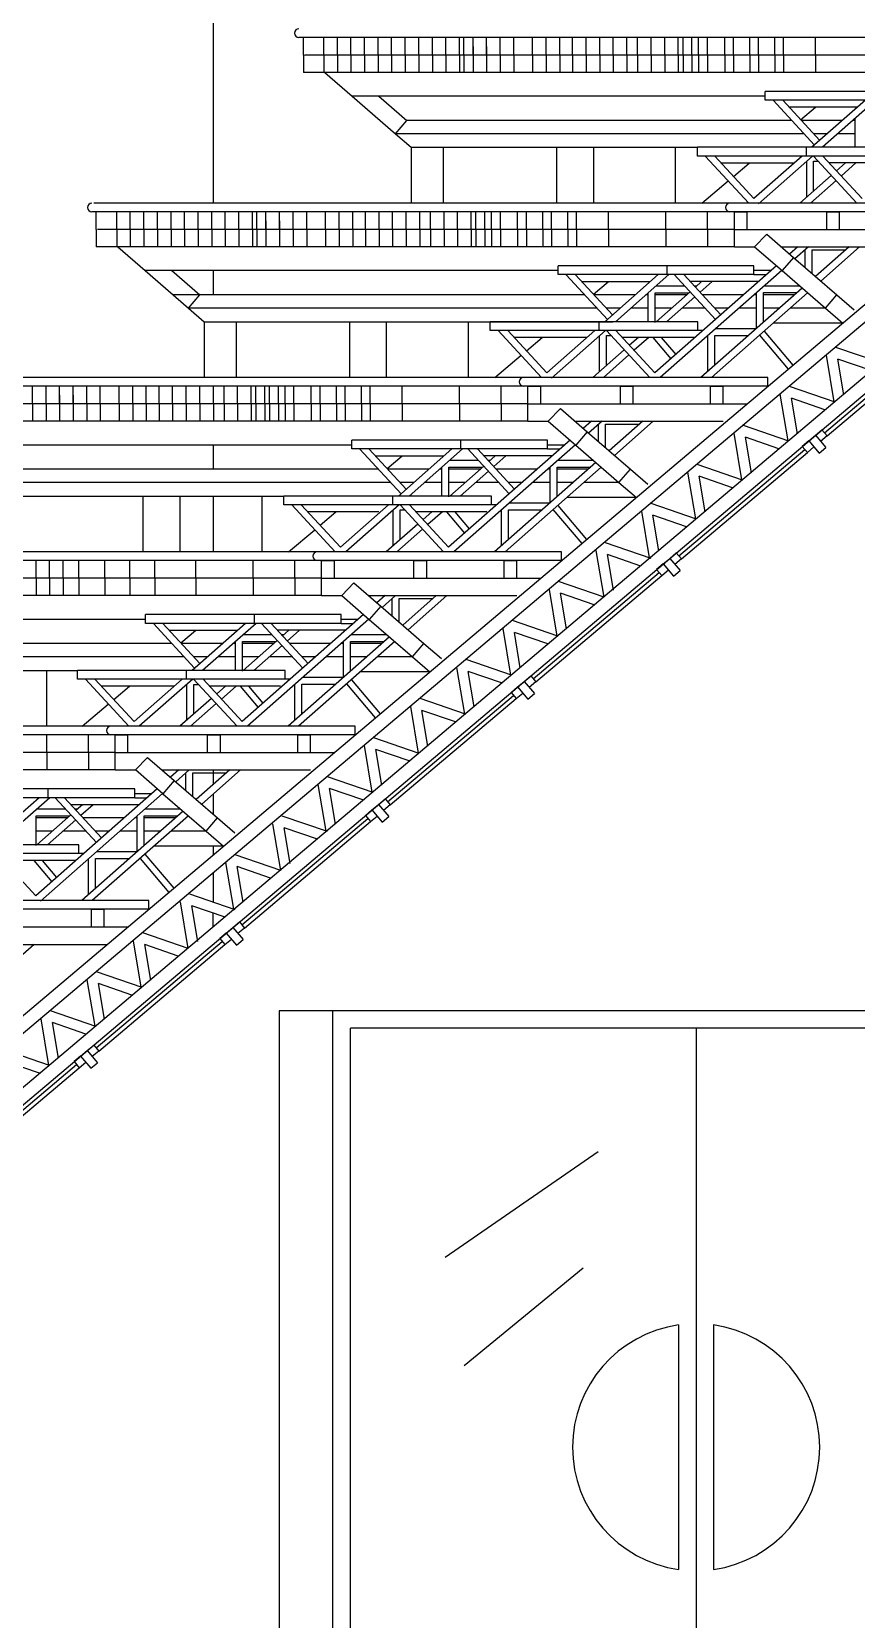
# Model space of a CAD drawing. Extents: x -30 to 1202, y 231 to 898.
# Drawn here: x 292.66 to 306.83, y 785.29 to 812.6 of the extents above; entities that cross this region are included whole.
import ezdxf

# ---------------------------------------------------------------- set-up
doc = ezdxf.new("R2010")
doc.units = 0
doc.header["$LTSCALE"] = 0.04
for name, color, linetype in [('0.1', 1, 'CONTINUOUS'), ('0.2', 2, 'CONTINUOUS'), ('0.3', 3, 'CONTINUOUS'), ('0.5', 5, 'CONTINUOUS')]:
    doc.layers.add(name, color=color, linetype=linetype)

msp = doc.modelspace()

# ---------------------------------------------------------------- linework, layer by layer
at = {"layer": '0.1'}
for p, q in [((297.678, 812.199), (297.678, 812.502)), ((297.911, 812.199), (297.911, 812.502)), ((297.911, 812.199), (297.911, 812.502)), ((298.144, 812.199), (298.144, 812.502)), ((298.144, 812.199), (298.144, 812.502)), ((298.377, 812.199), (298.377, 812.502)), ((298.377, 812.199), (298.377, 812.502)), ((298.377, 812.199), (298.377, 812.502)), ((298.611, 812.199), (298.611, 812.502)), ((298.611, 812.199), (298.611, 812.502)), ((298.611, 812.199), (298.611, 812.502)), ((298.844, 812.199), (298.844, 812.502)), ((298.844, 812.199), (298.844, 812.502)), ((299.077, 812.199), (299.077, 812.502)), ((299.077, 812.199), (299.077, 812.502)), ((299.31, 812.199), (299.31, 812.502)), ((299.31, 812.199), (299.31, 812.502)), ((299.544, 812.199), (299.544, 812.502)), ((299.544, 812.199), (299.544, 812.502)), ((299.777, 812.199), (299.777, 812.502)), ((299.777, 812.199), (299.777, 812.502)), ((300.01, 812.199), (300.01, 812.502)), ((300.01, 812.199), (300.01, 812.502)), ((300.084, 812.199), (300.084, 812.502)), ((300.243, 812.199), (300.243, 812.502)), ((300.243, 812.199), (300.243, 812.502)), ((300.243, 812.349), (300.243, 812.049)), ((300.477, 812.199), (300.477, 812.502)), ((300.477, 812.199), (300.477, 812.502)), ((300.477, 812.349), (300.477, 812.049)), ((300.71, 812.199), (300.71, 812.502)), ((300.71, 812.199), (300.71, 812.502)), ((300.943, 812.199), (300.943, 812.502)), ((301.268, 812.199), (301.268, 812.502)), ((301.501, 812.199), (301.501, 812.502)), ((301.501, 812.199), (301.501, 812.502)), ((301.734, 812.199), (301.734, 812.502)), ((301.954, 812.199), (301.954, 812.502)), ((302.187, 812.199), (302.187, 812.502)), ((302.187, 812.199), (302.187, 812.502)), ((302.421, 812.199), (302.421, 812.502)), ((302.421, 812.199), (302.421, 812.502)), ((302.654, 812.199), (302.654, 812.502)), ((302.654, 812.199), (302.654, 812.502)), ((302.887, 812.199), (302.887, 812.502)), ((303.071, 812.199), (303.071, 812.502)), ((303.071, 812.199), (303.071, 812.502)), ((303.305, 812.199), (303.305, 812.502)), ((303.305, 812.199), (303.305, 812.502)), ((303.538, 812.199), (303.538, 812.502)), ((303.538, 812.199), (303.538, 812.502)), ((303.771, 812.199), (303.771, 812.502)), ((303.771, 812.199), (303.771, 812.502)), ((303.853, 812.199), (303.853, 812.502)), ((304.004, 812.199), (304.004, 812.502)), ((304.122, 812.199), (304.122, 812.502)), ((304.274, 812.199), (304.274, 812.502)), ((304.57, 812.199), (304.57, 812.502)), ((304.722, 812.199), (304.722, 812.502)), ((305.001, 812.199), (305.001, 812.502)), ((305.153, 812.199), (305.153, 812.502)), ((305.432, 812.199), (305.432, 812.502)), ((305.583, 812.199), (305.583, 812.502)), ((306.131, 812.199), (306.131, 812.502)), ((297.678, 812.199), (297.678, 811.899)), ((297.911, 812.199), (297.911, 811.899)), ((297.911, 812.199), (297.911, 811.899)), ((298.144, 812.199), (298.144, 811.899)), ((298.144, 812.199), (298.144, 811.899)), ((298.377, 812.199), (298.377, 811.899)), ((298.377, 812.199), (298.377, 811.899)), ((298.377, 812.199), (298.377, 811.899)), ((298.611, 812.199), (298.611, 811.899)), ((298.611, 812.199), (298.611, 811.899)), ((298.611, 812.199), (298.611, 811.899)), ((298.844, 812.199), (298.844, 811.899)), ((298.844, 812.199), (298.844, 811.899)), ((299.077, 812.199), (299.077, 811.899)), ((299.077, 812.199), (299.077, 811.899)), ((299.31, 812.199), (299.31, 811.899)), ((299.31, 812.199), (299.31, 811.899)), ((299.544, 812.199), (299.544, 811.899)), ((299.544, 812.199), (299.544, 811.899)), ((299.777, 812.199), (299.777, 811.899)), ((299.777, 812.199), (299.777, 811.899)), ((300.01, 812.199), (300.01, 811.899)), ((300.01, 812.199), (300.01, 811.899)), ((300.084, 812.199), (300.084, 811.899)), ((300.243, 812.199), (300.243, 811.899)), ((300.243, 812.199), (300.243, 811.899)), ((300.477, 812.199), (300.477, 811.899)), ((300.477, 812.199), (300.477, 811.899)), ((300.71, 812.199), (300.71, 811.899)), ((300.71, 812.199), (300.71, 811.899)), ((300.943, 812.199), (300.943, 811.899)), ((301.268, 812.199), (301.268, 811.899)), ((301.501, 812.199), (301.501, 811.899)), ((301.501, 812.199), (301.501, 811.899)), ((301.734, 812.199), (301.734, 811.899)), ((301.954, 812.199), (301.954, 811.899)), ((302.187, 812.199), (302.187, 811.899)), ((302.187, 812.199), (302.187, 811.899)), ((302.421, 812.199), (302.421, 811.899)), ((302.421, 812.199), (302.421, 811.899)), ((302.654, 812.199), (302.654, 811.899)), ((302.654, 812.199), (302.654, 811.899)), ((302.887, 812.199), (302.887, 811.899)), ((303.071, 812.199), (303.071, 811.899)), ((303.071, 812.199), (303.071, 811.899)), ((303.305, 812.199), (303.305, 811.899)), ((303.305, 812.199), (303.305, 811.899)), ((303.538, 812.199), (303.538, 811.899)), ((303.538, 812.199), (303.538, 811.899)), ((303.771, 812.199), (303.771, 811.899)), ((303.771, 812.199), (303.771, 811.899)), ((303.853, 812.199), (303.853, 811.899)), ((304.004, 812.199), (304.004, 811.899)), ((304.122, 812.199), (304.122, 811.899)), ((304.274, 812.199), (304.274, 811.899)), ((304.57, 812.199), (304.57, 811.899)), ((304.722, 812.199), (304.722, 811.899)), ((305.001, 812.199), (305.001, 811.899)), ((305.153, 812.199), (305.153, 811.899)), ((305.432, 812.199), (305.432, 811.899)), ((305.583, 812.199), (305.583, 811.899)), ((306.131, 812.199), (306.131, 811.899)), ((297.694, 811.899), (298.166, 811.49)), ((298.166, 811.49), (298.911, 810.846)), ((305.267, 811.49), (298.166, 811.49)), ((298.625, 811.49), (299.107, 811.073)), ((305.403, 811.42), (306.113, 810.65)), ((305.567, 811.42), (306.203, 810.73)), ((306.85, 811.3), (305.677, 811.3)), ((305.874, 811.086), (306.128, 811.3)), ((306.988, 811.422), (306.07, 810.612)), ((307.17, 811.422), (306.251, 810.612)), ((298.911, 810.846), (299.107, 811.073)), ((305.723, 811.073), (299.107, 811.073)), ((306.593, 811.073), (305.886, 811.073)), ((306.815, 811.073), (306.774, 811.073)), ((306.815, 810.612), (306.815, 811.109)), ((298.911, 810.846), (299.182, 810.612)), ((305.932, 810.846), (298.911, 810.846)), ((306.335, 810.846), (306.096, 810.846)), ((306.815, 810.846), (306.517, 810.846)), ((299.182, 810.612), (304.1, 810.612)), ((299.182, 810.612), (299.182, 809.652)), ((299.73, 810.612), (299.73, 809.652)), ((301.677, 810.612), (301.677, 809.652)), ((302.313, 810.612), (302.313, 809.652)), ((303.72, 810.612), (303.72, 809.652)), ((304.236, 810.46), (304.983, 809.65)), ((304.4, 810.46), (305.071, 809.731)), ((305.9, 810.462), (305.071, 809.731)), ((306.081, 810.462), (305.151, 809.641)), ((305.979, 809.755), (305.979, 810.372)), ((306.096, 810.462), (306.843, 809.652)), ((306.099, 810.372), (306.179, 810.372)), ((306.099, 809.861), (306.099, 810.372)), ((306.259, 810.462), (306.931, 809.733)), ((305.761, 810.34), (304.51, 810.34)), ((304.721, 810.111), (304.992, 810.34)), ((306.403, 810.129), (305.86, 809.65)), ((307.621, 810.342), (306.37, 810.342)), ((306.645, 810.342), (306.493, 810.208)), ((306.826, 810.342), (306.575, 810.12)), ((304.178, 809.652), (304.63, 810.033)), ((306.485, 810.041), (306.044, 809.652)), ((294.118, 809.199), (294.118, 809.502)), ((294.351, 809.199), (294.351, 809.502)), ((294.351, 809.199), (294.351, 809.502)), ((294.584, 809.199), (294.584, 809.502)), ((294.584, 809.199), (294.584, 809.502)), ((294.817, 809.199), (294.817, 809.502)), ((294.817, 809.199), (294.817, 809.502)), ((294.817, 809.199), (294.817, 809.502)), ((295.051, 809.199), (295.051, 809.502)), ((295.051, 809.199), (295.051, 809.502)), ((295.051, 809.199), (295.051, 809.502)), ((295.284, 809.199), (295.284, 809.502)), ((295.284, 809.199), (295.284, 809.502)), ((295.517, 809.199), (295.517, 809.502)), ((295.517, 809.199), (295.517, 809.502)), ((295.75, 809.199), (295.75, 809.502)), ((295.75, 809.199), (295.75, 809.502)), ((295.984, 809.199), (295.984, 809.502)), ((295.984, 809.199), (295.984, 809.502)), ((296.217, 809.199), (296.217, 809.502)), ((296.217, 809.199), (296.217, 809.502)), ((296.45, 809.199), (296.45, 809.502)), ((296.45, 809.199), (296.45, 809.502)), ((296.524, 809.199), (296.524, 809.502)), ((296.683, 809.199), (296.683, 809.502)), ((296.683, 809.199), (296.683, 809.502)), ((296.683, 809.349), (296.683, 809.049)), ((296.917, 809.199), (296.917, 809.502)), ((296.917, 809.199), (296.917, 809.502)), ((296.917, 809.349), (296.917, 809.049)), ((297.15, 809.199), (297.15, 809.502)), ((297.15, 809.199), (297.15, 809.502)), ((297.383, 809.199), (297.383, 809.502)), ((297.707, 809.199), (297.707, 809.502)), ((297.941, 809.199), (297.941, 809.502)), ((297.941, 809.199), (297.941, 809.502)), ((298.174, 809.199), (298.174, 809.502)), ((298.394, 809.199), (298.394, 809.502)), ((298.627, 809.199), (298.627, 809.502)), ((298.627, 809.199), (298.627, 809.502)), ((298.86, 809.199), (298.86, 809.502)), ((298.86, 809.199), (298.86, 809.502)), ((299.094, 809.199), (299.094, 809.502)), ((299.094, 809.199), (299.094, 809.502)), ((299.327, 809.199), (299.327, 809.502)), ((299.511, 809.199), (299.511, 809.502)), ((299.511, 809.199), (299.511, 809.502)), ((299.745, 809.199), (299.745, 809.502)), ((299.745, 809.199), (299.745, 809.502)), ((299.978, 809.199), (299.978, 809.502)), ((299.978, 809.199), (299.978, 809.502)), ((300.211, 809.199), (300.211, 809.502)), ((300.211, 809.199), (300.211, 809.502)), ((300.293, 809.199), (300.293, 809.502)), ((300.444, 809.199), (300.444, 809.502)), ((300.562, 809.199), (300.562, 809.502)), ((300.713, 809.199), (300.713, 809.502)), ((301.01, 809.199), (301.01, 809.502)), ((301.162, 809.199), (301.162, 809.502)), ((301.441, 809.199), (301.441, 809.502)), ((301.593, 809.199), (301.593, 809.502)), ((301.871, 809.199), (301.871, 809.502)), ((302.023, 809.199), (302.023, 809.502)), ((302.571, 809.199), (302.571, 809.502)), ((303.558, 809.199), (303.558, 809.502)), ((304.276, 809.199), (304.276, 809.502)), ((294.118, 809.199), (294.118, 808.899)), ((294.351, 809.199), (294.351, 808.899)), ((294.351, 809.199), (294.351, 808.899)), ((294.584, 809.199), (294.584, 808.899)), ((294.584, 809.199), (294.584, 808.899)), ((294.817, 809.199), (294.817, 808.899)), ((294.817, 809.199), (294.817, 808.899)), ((294.817, 809.199), (294.817, 808.899)), ((295.051, 809.199), (295.051, 808.899)), ((295.051, 809.199), (295.051, 808.899)), ((295.051, 809.199), (295.051, 808.899)), ((295.284, 809.199), (295.284, 808.899)), ((295.284, 809.199), (295.284, 808.899)), ((295.517, 809.199), (295.517, 808.899)), ((295.517, 809.199), (295.517, 808.899)), ((295.75, 809.199), (295.75, 808.899)), ((295.75, 809.199), (295.75, 808.899)), ((295.984, 809.199), (295.984, 808.899)), ((295.984, 809.199), (295.984, 808.899)), ((296.217, 809.199), (296.217, 808.899)), ((296.217, 809.199), (296.217, 808.899)), ((296.45, 809.199), (296.45, 808.899)), ((296.45, 809.199), (296.45, 808.899)), ((296.524, 809.199), (296.524, 808.899)), ((296.683, 809.199), (296.683, 808.899)), ((296.683, 809.199), (296.683, 808.899)), ((296.917, 809.199), (296.917, 808.899)), ((296.917, 809.199), (296.917, 808.899)), ((297.15, 809.199), (297.15, 808.899)), ((297.15, 809.199), (297.15, 808.899)), ((297.383, 809.199), (297.383, 808.899)), ((297.707, 809.199), (297.707, 808.899)), ((297.941, 809.199), (297.941, 808.899)), ((297.941, 809.199), (297.941, 808.899)), ((298.174, 809.199), (298.174, 808.899)), ((298.394, 809.199), (298.394, 808.899)), ((298.627, 809.199), (298.627, 808.899)), ((298.627, 809.199), (298.627, 808.899)), ((298.86, 809.199), (298.86, 808.899)), ((298.86, 809.199), (298.86, 808.899)), ((299.094, 809.199), (299.094, 808.899)), ((299.094, 809.199), (299.094, 808.899)), ((299.327, 809.199), (299.327, 808.899)), ((299.511, 809.199), (299.511, 808.899)), ((299.511, 809.199), (299.511, 808.899)), ((299.745, 809.199), (299.745, 808.899)), ((299.745, 809.199), (299.745, 808.899)), ((299.978, 809.199), (299.978, 808.899)), ((299.978, 809.199), (299.978, 808.899)), ((300.211, 809.199), (300.211, 808.899)), ((300.211, 809.199), (300.211, 808.899)), ((300.293, 809.199), (300.293, 808.899)), ((300.444, 809.199), (300.444, 808.899)), ((300.562, 809.199), (300.562, 808.899)), ((300.713, 809.199), (300.713, 808.899)), ((301.01, 809.199), (301.01, 808.899)), ((301.162, 809.199), (301.162, 808.899)), ((301.441, 809.199), (301.441, 808.899)), ((301.593, 809.199), (301.593, 808.899)), ((301.871, 809.199), (301.871, 808.899)), ((302.023, 809.199), (302.023, 808.899)), ((302.571, 809.199), (302.571, 808.899)), ((303.558, 809.199), (303.558, 808.899)), ((304.276, 809.199), (304.276, 808.899)), ((294.134, 808.899), (294.606, 808.49)), ((305.827, 808.899), (305.686, 808.775)), ((306.009, 808.899), (305.777, 808.695)), ((305.951, 808.545), (305.951, 808.848)), ((306.071, 808.848), (306.651, 808.848)), ((306.071, 808.441), (306.071, 808.848)), ((306.709, 808.899), (306.131, 808.39)), ((306.89, 808.899), (306.222, 808.31)), ((294.606, 808.49), (295.351, 807.846)), ((301.707, 808.49), (294.606, 808.49)), ((295.065, 808.49), (295.547, 808.073)), ((305.459, 808.574), (303.371, 806.733)), ((305.55, 808.495), (303.46, 806.652)), ((305.364, 808.49), (305.073, 808.49)), ((301.843, 808.42), (302.553, 807.65)), ((302.006, 808.42), (302.643, 807.73)), ((303.29, 808.3), (302.117, 808.3)), ((302.314, 808.086), (302.568, 808.3)), ((303.428, 808.422), (302.51, 807.612)), ((303.609, 808.422), (302.691, 807.612)), ((303.391, 808.229), (303.881, 808.229)), ((303.703, 808.422), (304.413, 807.652)), ((303.866, 808.422), (304.503, 807.731)), ((305.15, 808.302), (303.977, 808.302)), ((304.044, 808.229), (304.091, 808.229)), ((304.173, 808.302), (304.065, 808.206)), ((304.355, 808.302), (304.146, 808.118)), ((305.904, 808.189), (304.16, 806.652)), ((305.073, 808.422), (305.286, 808.422)), ((305.251, 808.231), (305.856, 808.231)), ((302.163, 808.073), (295.088, 808.073)), ((295.351, 807.846), (295.547, 808.073)), ((303.033, 808.073), (302.326, 808.073)), ((303.255, 808.073), (303.214, 808.073)), ((303.255, 807.612), (303.255, 808.109)), ((303.375, 808.109), (303.955, 808.109)), ((303.375, 807.598), (303.375, 808.109)), ((303.914, 808.073), (303.375, 808.073)), ((303.975, 808.127), (303.391, 807.612)), ((304.056, 808.039), (303.572, 807.612)), ((304.89, 808.073), (304.188, 808.073)), ((305.995, 808.11), (304.342, 806.652)), ((305.115, 808.073), (305.072, 808.073)), ((305.115, 807.494), (305.115, 808.111)), ((305.235, 808.111), (305.815, 808.111)), ((305.235, 807.6), (305.235, 808.111)), ((305.772, 808.073), (305.235, 808.073)), ((295.351, 807.846), (295.621, 807.612)), ((302.372, 807.846), (295.351, 807.846)), ((302.775, 807.846), (302.535, 807.846)), ((303.255, 807.846), (302.957, 807.846)), ((303.657, 807.846), (303.375, 807.846)), ((304.234, 807.846), (303.838, 807.846)), ((304.633, 807.846), (304.397, 807.846)), ((305.115, 807.846), (304.815, 807.846)), ((305.514, 807.846), (305.235, 807.846)), ((306.3, 807.846), (305.696, 807.846)), ((295.621, 807.612), (302.648, 807.612)), ((295.621, 807.612), (295.621, 806.652)), ((296.17, 807.612), (296.17, 806.652)), ((298.117, 807.612), (298.117, 806.652)), ((298.752, 807.612), (298.752, 806.652)), ((300.16, 807.612), (300.16, 806.652)), ((300.676, 807.46), (301.423, 806.65)), ((300.839, 807.46), (301.511, 806.731)), ((302.339, 807.462), (301.511, 806.731)), ((302.521, 807.462), (301.591, 806.641)), ((302.419, 806.755), (302.419, 807.372)), ((302.536, 807.462), (303.283, 806.652)), ((302.539, 807.372), (302.619, 807.372)), ((302.539, 806.861), (302.539, 807.372)), ((302.699, 807.462), (303.371, 806.733)), ((304.279, 806.757), (304.279, 807.374)), ((304.399, 807.374), (304.979, 807.374)), ((304.399, 806.862), (304.399, 807.374)), ((304.415, 807.494), (305.115, 807.494)), ((305.166, 807.379), (305.66, 806.794)), ((305.247, 807.451), (305.743, 806.864)), ((306.599, 807.588), (305.409, 807.588)), ((306.285, 805.701), (308.451, 807.532)), ((306.33, 805.648), (308.496, 807.479)), ((302.201, 807.34), (300.95, 807.34)), ((301.161, 807.111), (301.432, 807.34)), ((302.843, 807.129), (302.3, 806.65)), ((304.061, 807.342), (302.81, 807.342)), ((303.085, 807.342), (302.933, 807.208)), ((303.266, 807.342), (303.014, 807.12)), ((303.335, 807.342), (303.645, 806.975)), ((303.478, 807.342), (303.727, 807.047)), ((300.618, 806.652), (301.07, 807.033)), ((302.924, 807.041), (302.484, 806.652)), ((292.669, 806.199), (292.669, 806.502)), ((292.669, 806.199), (292.669, 806.502)), ((292.902, 806.199), (292.902, 806.502)), ((292.902, 806.199), (292.902, 806.502)), ((293.135, 806.199), (293.135, 806.502)), ((293.135, 806.199), (293.135, 806.502)), ((293.135, 806.349), (293.135, 806.049)), ((293.368, 806.199), (293.368, 806.502)), ((293.368, 806.199), (293.368, 806.502)), ((293.368, 806.349), (293.368, 806.049)), ((293.602, 806.199), (293.602, 806.502)), ((293.602, 806.199), (293.602, 806.502)), ((293.835, 806.199), (293.835, 806.502)), ((294.159, 806.199), (294.159, 806.502)), ((294.392, 806.199), (294.392, 806.502)), ((294.392, 806.199), (294.392, 806.502)), ((294.626, 806.199), (294.626, 806.502)), ((294.846, 806.199), (294.846, 806.502)), ((295.079, 806.199), (295.079, 806.502)), ((295.079, 806.199), (295.079, 806.502)), ((295.312, 806.199), (295.312, 806.502)), ((295.312, 806.199), (295.312, 806.502)), ((295.545, 806.199), (295.545, 806.502)), ((295.545, 806.199), (295.545, 806.502)), ((295.779, 806.199), (295.779, 806.502)), ((295.963, 806.199), (295.963, 806.502)), ((295.963, 806.199), (295.963, 806.502)), ((296.196, 806.199), (296.196, 806.502)), ((296.196, 806.199), (296.196, 806.502)), ((296.43, 806.199), (296.43, 806.502)), ((296.43, 806.199), (296.43, 806.502)), ((296.511, 806.199), (296.511, 806.502)), ((296.663, 806.199), (296.663, 806.502)), ((296.663, 806.199), (296.663, 806.502)), ((296.744, 806.199), (296.744, 806.502)), ((296.896, 806.199), (296.896, 806.502)), ((297.014, 806.199), (297.014, 806.502)), ((297.165, 806.199), (297.165, 806.502)), ((297.462, 806.199), (297.462, 806.502)), ((297.614, 806.199), (297.614, 806.502)), ((297.893, 806.199), (297.893, 806.502)), ((298.044, 806.199), (298.044, 806.502)), ((298.323, 806.199), (298.323, 806.502)), ((298.475, 806.199), (298.475, 806.502)), ((299.023, 806.199), (299.023, 806.502)), ((300.01, 806.199), (300.01, 806.502)), ((300.727, 806.199), (300.727, 806.502)), ((292.669, 806.199), (292.669, 805.899)), ((292.669, 806.199), (292.669, 805.899)), ((292.902, 806.199), (292.902, 805.899)), ((292.902, 806.199), (292.902, 805.899)), ((293.135, 806.199), (293.135, 805.899)), ((293.135, 806.199), (293.135, 805.899)), ((293.368, 806.199), (293.368, 805.899)), ((293.368, 806.199), (293.368, 805.899)), ((293.602, 806.199), (293.602, 805.899)), ((293.602, 806.199), (293.602, 805.899)), ((293.835, 806.199), (293.835, 805.899)), ((294.159, 806.199), (294.159, 805.899)), ((294.392, 806.199), (294.392, 805.899)), ((294.392, 806.199), (294.392, 805.899)), ((294.626, 806.199), (294.626, 805.899)), ((294.846, 806.199), (294.846, 805.899)), ((295.079, 806.199), (295.079, 805.899)), ((295.079, 806.199), (295.079, 805.899)), ((295.312, 806.199), (295.312, 805.899)), ((295.312, 806.199), (295.312, 805.899)), ((295.545, 806.199), (295.545, 805.899)), ((295.545, 806.199), (295.545, 805.899)), ((295.779, 806.199), (295.779, 805.899)), ((295.963, 806.199), (295.963, 805.899)), ((295.963, 806.199), (295.963, 805.899)), ((296.196, 806.199), (296.196, 805.899)), ((296.196, 806.199), (296.196, 805.899)), ((296.43, 806.199), (296.43, 805.899)), ((296.43, 806.199), (296.43, 805.899)), ((296.511, 806.199), (296.511, 805.899)), ((296.663, 806.199), (296.663, 805.899)), ((296.663, 806.199), (296.663, 805.899)), ((296.744, 806.199), (296.744, 805.899)), ((296.896, 806.199), (296.896, 805.899)), ((297.014, 806.199), (297.014, 805.899)), ((297.165, 806.199), (297.165, 805.899)), ((297.462, 806.199), (297.462, 805.899)), ((297.614, 806.199), (297.614, 805.899)), ((297.893, 806.199), (297.893, 805.899)), ((298.044, 806.199), (298.044, 805.899)), ((298.323, 806.199), (298.323, 805.899)), ((298.475, 806.199), (298.475, 805.899)), ((299.023, 806.199), (299.023, 805.899)), ((300.01, 806.199), (300.01, 805.899)), ((300.727, 806.199), (300.727, 805.899)), ((302.279, 805.899), (302.138, 805.775)), ((302.461, 805.899), (302.229, 805.695)), ((302.403, 805.545), (302.403, 805.848)), ((302.523, 805.848), (303.102, 805.848)), ((302.523, 805.441), (302.523, 805.848)), ((303.16, 805.899), (302.582, 805.39)), ((303.342, 805.899), (302.674, 805.31)), ((298.159, 805.49), (291.058, 805.49)), ((301.911, 805.574), (299.823, 803.733)), ((302.002, 805.495), (299.912, 803.652)), ((301.815, 805.49), (301.525, 805.49)), ((298.295, 805.42), (299.005, 804.65)), ((298.458, 805.42), (299.095, 804.73)), ((299.742, 805.3), (298.569, 805.3)), ((298.766, 805.086), (299.019, 805.3)), ((299.88, 805.422), (298.961, 804.612)), ((300.061, 805.422), (299.143, 804.612)), ((299.843, 805.229), (300.332, 805.229)), ((300.155, 805.422), (300.865, 804.652)), ((300.318, 805.422), (300.955, 804.731)), ((301.602, 805.302), (300.429, 805.302)), ((300.496, 805.229), (300.543, 805.229)), ((300.625, 805.302), (300.517, 805.206)), ((300.806, 805.302), (300.598, 805.118)), ((302.355, 805.189), (300.612, 803.652)), ((301.525, 805.422), (301.738, 805.422)), ((301.703, 805.231), (302.307, 805.231)), ((303.781, 803.584), (305.947, 805.415)), ((303.826, 803.531), (305.992, 805.362)), ((298.615, 805.073), (291.999, 805.073)), ((299.484, 805.073), (298.778, 805.073)), ((299.707, 805.073), (299.666, 805.073)), ((299.707, 804.612), (299.707, 805.109)), ((299.827, 805.109), (300.407, 805.109)), ((299.827, 804.598), (299.827, 805.109)), ((300.366, 805.073), (299.827, 805.073)), ((300.427, 805.127), (299.843, 804.612)), ((300.508, 805.039), (300.024, 804.612)), ((301.342, 805.073), (300.64, 805.073)), ((302.447, 805.11), (300.793, 803.652)), ((301.567, 805.073), (301.524, 805.073)), ((301.567, 804.494), (301.567, 805.111)), ((301.687, 805.111), (302.266, 805.111)), ((301.687, 804.6), (301.687, 805.111)), ((302.223, 805.073), (301.687, 805.073)), ((298.824, 804.846), (291.802, 804.846)), ((299.227, 804.846), (298.987, 804.846)), ((299.707, 804.846), (299.408, 804.846)), ((300.108, 804.846), (299.827, 804.846)), ((300.685, 804.846), (300.29, 804.846)), ((301.085, 804.846), (300.849, 804.846)), ((301.567, 804.846), (301.266, 804.846)), ((301.966, 804.846), (301.687, 804.846)), ((302.752, 804.846), (302.148, 804.846)), ((292.073, 804.612), (296.992, 804.612)), ((294.569, 804.612), (294.569, 803.652)), ((295.204, 804.612), (295.204, 803.652)), ((296.612, 804.612), (296.612, 803.652)), ((297.128, 804.46), (297.875, 803.65)), ((297.291, 804.46), (297.963, 803.731)), ((298.791, 804.462), (297.963, 803.731)), ((298.973, 804.462), (298.054, 803.652)), ((298.871, 803.755), (298.871, 804.372)), ((298.988, 804.462), (299.735, 803.652)), ((298.991, 804.372), (299.071, 804.372)), ((298.991, 803.861), (298.991, 804.372)), ((299.151, 804.462), (299.823, 803.733)), ((300.483, 804.342), (299.262, 804.342)), ((299.536, 804.342), (299.385, 804.208)), ((299.718, 804.342), (299.466, 804.12)), ((299.787, 804.342), (300.097, 803.975)), ((299.929, 804.342), (300.179, 804.047)), ((300.731, 803.757), (300.731, 804.374)), ((300.851, 804.374), (301.431, 804.374)), ((300.851, 803.862), (300.851, 804.374)), ((300.867, 804.494), (301.567, 804.494)), ((301.617, 804.379), (302.112, 803.794)), ((301.699, 804.451), (302.195, 803.864)), ((303.051, 804.588), (301.861, 804.588)), ((298.623, 804.34), (297.402, 804.34)), ((297.613, 804.111), (297.884, 804.34)), ((299.295, 804.129), (298.752, 803.65)), ((297.07, 803.652), (297.521, 804.033)), ((299.376, 804.041), (298.935, 803.652)), ((292.73, 803.199), (292.73, 803.502)), ((292.73, 803.199), (292.73, 803.502)), ((292.963, 803.199), (292.963, 803.502)), ((292.963, 803.199), (292.963, 803.502)), ((293.196, 803.199), (293.196, 803.502)), ((293.465, 803.199), (293.465, 803.502)), ((293.914, 803.199), (293.914, 803.502)), ((294.344, 803.199), (294.344, 803.502)), ((294.775, 803.199), (294.775, 803.502)), ((295.475, 803.199), (295.475, 803.502)), ((296.461, 803.199), (296.461, 803.502)), ((297.179, 803.199), (297.179, 803.502)), ((301.277, 801.467), (303.443, 803.298)), ((292.73, 803.199), (292.73, 802.899)), ((292.73, 803.199), (292.73, 802.899)), ((292.963, 803.199), (292.963, 802.899)), ((292.963, 803.199), (292.963, 802.899)), ((293.196, 803.199), (293.196, 802.899)), ((293.465, 803.199), (293.465, 802.899)), ((293.914, 803.199), (293.914, 802.899)), ((294.344, 803.199), (294.344, 802.899)), ((294.775, 803.199), (294.775, 802.899)), ((295.475, 803.199), (295.475, 802.899)), ((296.461, 803.199), (296.461, 802.899)), ((297.179, 803.199), (297.179, 802.899)), ((301.323, 801.414), (303.488, 803.245)), ((298.731, 802.899), (298.589, 802.775)), ((298.912, 802.899), (298.681, 802.695)), ((298.854, 802.545), (298.854, 802.848)), ((298.974, 802.848), (299.554, 802.848)), ((298.974, 802.441), (298.974, 802.848)), ((299.612, 802.899), (299.034, 802.39)), ((299.794, 802.899), (299.126, 802.31)), ((294.611, 802.49), (287.737, 802.49)), ((298.362, 802.574), (296.275, 800.733)), ((298.454, 802.495), (296.364, 800.652)), ((298.267, 802.49), (297.977, 802.49)), ((294.747, 802.42), (295.456, 801.65)), ((294.91, 802.42), (295.547, 801.73)), ((296.193, 802.3), (295.021, 802.3)), ((295.218, 802.086), (295.471, 802.3)), ((296.332, 802.422), (295.413, 801.612)), ((296.513, 802.422), (295.594, 801.612)), ((296.295, 802.229), (296.784, 802.229)), ((296.607, 802.422), (297.316, 801.652)), ((296.77, 802.422), (297.406, 801.731)), ((298.053, 802.302), (296.88, 802.302)), ((296.947, 802.229), (296.994, 802.229)), ((297.077, 802.302), (296.968, 802.206)), ((297.258, 802.302), (297.05, 802.118)), ((298.807, 802.189), (297.064, 800.652)), ((297.977, 802.422), (298.189, 802.422)), ((298.154, 802.231), (298.759, 802.231)), ((295.067, 802.073), (288.219, 802.073)), ((295.936, 802.073), (295.23, 802.073)), ((296.159, 802.073), (296.118, 802.073)), ((296.159, 801.612), (296.159, 802.109)), ((296.279, 802.109), (296.858, 802.109)), ((296.279, 801.598), (296.279, 802.109)), ((296.817, 802.073), (296.279, 802.073)), ((296.878, 802.127), (296.294, 801.612)), ((296.96, 802.039), (296.476, 801.612)), ((297.794, 802.073), (297.091, 802.073)), ((298.899, 802.11), (297.245, 800.652)), ((298.018, 802.073), (297.975, 802.073)), ((298.018, 801.494), (298.018, 802.111)), ((298.138, 802.111), (298.718, 802.111)), ((298.138, 801.6), (298.138, 802.111)), ((298.675, 802.073), (298.138, 802.073)), ((295.276, 801.846), (288.023, 801.846)), ((288.294, 801.612), (293.444, 801.612)), ((292.912, 801.612), (292.912, 800.652)), ((295.679, 801.846), (295.439, 801.846)), ((296.159, 801.846), (295.86, 801.846)), ((296.56, 801.846), (296.279, 801.846)), ((297.137, 801.846), (296.742, 801.846)), ((297.537, 801.846), (297.3, 801.846)), ((298.018, 801.846), (297.718, 801.846)), ((298.418, 801.846), (298.138, 801.846)), ((299.204, 801.846), (298.599, 801.846)), ((293.58, 801.46), (294.326, 800.65)), ((293.743, 801.46), (294.415, 800.731)), ((295.105, 801.34), (293.854, 801.34)), ((294.065, 801.111), (294.336, 801.34)), ((295.243, 801.462), (294.415, 800.731)), ((295.424, 801.462), (294.506, 800.652)), ((295.323, 800.755), (295.323, 801.372)), ((295.44, 801.462), (296.186, 800.652)), ((295.443, 801.372), (295.522, 801.372)), ((295.443, 800.861), (295.443, 801.372)), ((295.603, 801.462), (296.275, 800.733)), ((296.935, 801.342), (295.713, 801.342)), ((295.988, 801.342), (295.837, 801.208)), ((296.17, 801.342), (295.918, 801.12)), ((296.239, 801.342), (296.549, 800.975)), ((296.381, 801.342), (296.63, 801.047)), ((297.182, 800.757), (297.182, 801.374)), ((297.302, 801.374), (297.882, 801.374)), ((297.302, 800.862), (297.302, 801.374)), ((297.318, 801.494), (298.018, 801.494)), ((298.069, 801.379), (298.563, 800.794)), ((298.151, 801.451), (298.646, 800.864)), ((299.502, 801.588), (298.313, 801.588)), ((295.747, 801.129), (295.204, 800.65)), ((298.774, 799.35), (300.939, 801.181)), ((298.819, 799.297), (300.984, 801.128)), ((293.522, 800.652), (293.973, 801.033)), ((295.828, 801.041), (295.387, 800.652)), ((292.913, 800.199), (292.913, 800.502)), ((293.631, 800.199), (293.631, 800.502)), ((292.913, 800.199), (292.913, 799.899)), ((293.631, 800.199), (293.631, 799.899)), ((295.183, 799.899), (295.041, 799.775)), ((295.364, 799.899), (295.133, 799.695)), ((295.306, 799.545), (295.306, 799.848)), ((295.426, 799.848), (296.006, 799.848)), ((295.426, 799.441), (295.426, 799.848)), ((296.064, 799.899), (295.486, 799.39)), ((296.245, 799.899), (295.578, 799.31)), ((294.814, 799.574), (292.726, 797.733)), ((294.906, 799.495), (292.806, 797.643)), ((294.719, 799.49), (294.428, 799.49)), ((292.783, 799.422), (291.865, 798.612)), ((292.965, 799.422), (292.046, 798.612)), ((292.746, 799.229), (293.236, 799.229)), ((293.058, 799.422), (293.768, 798.652)), ((293.222, 799.422), (293.858, 798.731)), ((294.505, 799.302), (293.332, 799.302)), ((293.399, 799.229), (293.446, 799.229)), ((293.529, 799.302), (293.42, 799.206)), ((293.71, 799.302), (293.502, 799.118)), ((295.259, 799.189), (293.515, 797.652)), ((294.428, 799.422), (294.641, 799.422)), ((294.606, 799.231), (295.211, 799.231)), ((292.73, 799.109), (293.31, 799.109)), ((292.73, 798.598), (292.73, 799.109)), ((293.269, 799.073), (292.73, 799.073)), ((293.33, 799.127), (292.746, 798.612)), ((293.412, 799.039), (292.928, 798.612)), ((294.246, 799.073), (293.543, 799.073)), ((295.35, 799.11), (293.697, 797.652)), ((294.47, 799.073), (294.427, 799.073)), ((294.47, 798.494), (294.47, 799.111)), ((294.59, 799.111), (295.17, 799.111)), ((294.59, 798.6), (294.59, 799.111)), ((295.127, 799.073), (294.59, 799.073)), ((296.27, 797.233), (298.435, 799.064)), ((296.315, 797.18), (298.48, 799.011)), ((293.012, 798.846), (292.73, 798.846)), ((293.589, 798.846), (293.193, 798.846)), ((293.988, 798.846), (293.752, 798.846)), ((294.47, 798.846), (294.17, 798.846)), ((294.87, 798.846), (294.59, 798.846)), ((295.656, 798.846), (295.051, 798.846)), ((292.055, 798.462), (292.726, 797.733)), ((293.417, 798.342), (292.165, 798.342)), ((292.691, 798.342), (293.001, 797.975)), ((292.833, 798.342), (293.082, 798.047)), ((293.634, 797.757), (293.634, 798.374)), ((293.754, 798.374), (294.334, 798.374)), ((293.754, 797.862), (293.754, 798.374)), ((293.77, 798.494), (294.47, 798.494)), ((294.521, 798.379), (295.015, 797.794)), ((294.602, 798.451), (295.098, 797.864)), ((295.954, 798.588), (294.765, 798.588)), ((292.697, 796.899), (292.029, 796.31)), ((293.766, 795.116), (295.931, 796.947)), ((293.811, 795.062), (295.976, 796.894)), ((291.262, 792.999), (293.427, 794.83)), ((291.307, 792.945), (293.473, 794.777))]:
    msp.add_line(p, q, dxfattribs=at)
at = {"layer": '0.2'}
for p, q in [((295.776, 835.826), (295.776, 809.652)), ((308.22, 812.502), (297.25, 812.502)), ((297.326, 812.199), (297.326, 812.502)), ((297.326, 812.199), (297.326, 811.899)), ((308.297, 812.199), (297.347, 812.199)), ((287.469, 791.414), (311.776, 811.965)), ((287.579, 791.205), (311.913, 811.779)), ((308.297, 811.899), (297.326, 811.899)), ((305.267, 811.422), (305.267, 811.572)), ((307.141, 811.572), (305.267, 811.572)), ((307.141, 811.422), (305.267, 811.422)), ((304.1, 810.462), (304.1, 810.612)), ((305.974, 810.612), (304.1, 810.612)), ((305.974, 810.462), (304.1, 810.462)), ((305.974, 810.462), (305.974, 810.612)), ((307.67, 810.612), (305.974, 810.612)), ((307.757, 810.462), (305.974, 810.462)), ((288.19, 790.792), (311.22, 810.263)), ((288.714, 790.933), (311.304, 810.032)), ((304.66, 809.652), (293.722, 809.652)), ((304.66, 809.502), (293.689, 809.502)), ((293.766, 809.199), (293.766, 809.502)), ((293.766, 809.199), (293.766, 808.899)), ((304.737, 809.199), (293.787, 809.199)), ((304.737, 809.199), (308.505, 809.199)), ((304.737, 808.899), (304.737, 809.199)), ((304.737, 808.899), (293.766, 808.899)), ((304.737, 808.899), (305.083, 808.899)), ((305.542, 808.899), (308.093, 808.899)), ((305.752, 808.717), (306.497, 808.073)), ((295.776, 808.49), (295.776, 808.073)), ((301.707, 808.422), (301.707, 808.572)), ((303.581, 808.572), (301.707, 808.572)), ((303.581, 808.422), (303.581, 808.572)), ((305.073, 808.572), (303.581, 808.572)), ((305.073, 808.422), (305.073, 808.572)), ((305.556, 808.49), (306.3, 807.846)), ((303.581, 808.422), (301.707, 808.422)), ((305.073, 808.422), (303.581, 808.422)), ((300.54, 807.462), (300.54, 807.612)), ((302.414, 807.612), (300.54, 807.612)), ((302.414, 807.462), (300.54, 807.462)), ((302.414, 807.462), (302.414, 807.612)), ((304.11, 807.612), (302.414, 807.612)), ((304.197, 807.462), (302.414, 807.462)), ((304.11, 807.462), (304.11, 807.612)), ((307.261, 806.901), (306.48, 807.17)), ((306.454, 806.233), (306.32, 807.035)), ((307.088, 806.77), (306.514, 806.968)), ((306.616, 806.355), (306.514, 806.968)), ((301.112, 806.652), (290.174, 806.652)), ((301.112, 806.502), (290.141, 806.502)), ((305.66, 805.562), (305.526, 806.364)), ((306.467, 806.229), (305.686, 806.499)), ((306.294, 806.098), (305.72, 806.297)), ((305.822, 805.684), (305.72, 806.297)), ((301.188, 806.199), (290.239, 806.199)), ((301.188, 806.199), (304.956, 806.199)), ((301.188, 805.899), (301.188, 806.199)), ((301.188, 805.899), (290.218, 805.899)), ((301.188, 805.899), (301.535, 805.899)), ((301.993, 805.899), (304.545, 805.899)), ((302.204, 805.717), (302.948, 805.073)), ((305.673, 805.557), (304.892, 805.827)), ((295.776, 805.49), (295.776, 805.073)), ((298.159, 805.422), (298.159, 805.572)), ((300.032, 805.572), (298.159, 805.572)), ((300.032, 805.422), (300.032, 805.572)), ((301.525, 805.572), (300.032, 805.572)), ((301.525, 805.422), (301.525, 805.572)), ((302.008, 805.49), (302.752, 804.846)), ((304.865, 804.89), (304.732, 805.692)), ((305.5, 805.427), (304.925, 805.625)), ((305.028, 805.012), (304.925, 805.625)), ((300.032, 805.422), (298.159, 805.422)), ((301.525, 805.422), (300.032, 805.422)), ((304.071, 804.219), (303.937, 805.021)), ((304.878, 804.886), (304.097, 805.156)), ((304.706, 804.755), (304.131, 804.954)), ((304.233, 804.341), (304.131, 804.954)), ((295.776, 804.612), (295.776, 803.652)), ((296.992, 804.462), (296.992, 804.612)), ((298.865, 804.612), (296.992, 804.612)), ((298.865, 804.462), (296.992, 804.462)), ((298.865, 804.462), (298.865, 804.612)), ((300.562, 804.612), (298.865, 804.612)), ((300.649, 804.462), (298.865, 804.462)), ((300.562, 804.462), (300.562, 804.612)), ((303.277, 803.547), (303.143, 804.349)), ((304.084, 804.214), (303.303, 804.484)), ((303.911, 804.084), (303.337, 804.282)), ((303.439, 803.669), (303.337, 804.282)), ((303.303, 803.538), (302.522, 803.808)), ((297.564, 803.652), (286.441, 803.652)), ((302.496, 802.871), (302.362, 803.673)), ((303.13, 803.408), (302.555, 803.606)), ((302.658, 802.993), (302.555, 803.606)), ((297.564, 803.502), (286.441, 803.502)), ((297.64, 803.199), (286.518, 803.199)), ((297.64, 803.199), (301.408, 803.199)), ((297.64, 802.899), (297.64, 803.199)), ((301.688, 802.204), (301.555, 803.006)), ((302.496, 802.871), (301.714, 803.141)), ((297.64, 802.899), (286.518, 802.899)), ((297.64, 802.899), (297.987, 802.899)), ((298.445, 802.899), (300.996, 802.899)), ((298.656, 802.717), (299.4, 802.073)), ((302.323, 802.741), (301.748, 802.939)), ((301.851, 802.326), (301.748, 802.939)), ((294.611, 802.422), (294.611, 802.572)), ((296.484, 802.572), (294.611, 802.572)), ((296.484, 802.422), (296.484, 802.572)), ((297.977, 802.572), (296.484, 802.572)), ((297.977, 802.422), (297.977, 802.572)), ((298.459, 802.49), (299.204, 801.846)), ((301.701, 802.2), (300.92, 802.47)), ((296.484, 802.422), (294.611, 802.422)), ((297.977, 802.422), (296.484, 802.422)), ((300.894, 801.533), (300.76, 802.334)), ((301.528, 802.069), (300.954, 802.267)), ((301.056, 801.654), (300.954, 802.267)), ((293.444, 801.462), (293.444, 801.612)), ((295.317, 801.612), (293.444, 801.612)), ((295.317, 801.462), (295.317, 801.612)), ((297.014, 801.612), (295.317, 801.612)), ((297.014, 801.462), (297.014, 801.612)), ((300.1, 800.861), (299.966, 801.663)), ((300.907, 801.528), (300.126, 801.798)), ((295.317, 801.462), (293.444, 801.462)), ((297.101, 801.462), (295.317, 801.462)), ((300.734, 801.397), (300.16, 801.596)), ((300.262, 800.983), (300.16, 801.596)), ((300.113, 800.857), (299.332, 801.126)), ((299.306, 800.19), (299.172, 800.991)), ((299.94, 800.726), (299.365, 800.924)), ((299.468, 800.311), (299.365, 800.924)), ((294.016, 800.652), (282.9, 800.652)), ((294.016, 800.502), (282.9, 800.502)), ((298.511, 799.518), (298.377, 800.32)), ((299.318, 800.185), (298.537, 800.455)), ((299.146, 800.054), (298.571, 800.253)), ((298.673, 799.64), (298.571, 800.253)), ((294.092, 800.199), (282.976, 800.199)), ((294.092, 800.199), (297.86, 800.199)), ((294.092, 799.899), (294.092, 800.199)), ((294.092, 799.899), (282.976, 799.899)), ((294.092, 799.899), (294.439, 799.899)), ((294.897, 799.899), (297.448, 799.899)), ((295.107, 799.717), (295.852, 799.073)), ((295.776, 799.899), (295.776, 799.645)), ((298.524, 799.514), (297.743, 799.783)), ((292.936, 799.572), (291.063, 799.572)), ((292.936, 799.422), (292.936, 799.572)), ((294.428, 799.572), (292.936, 799.572)), ((294.428, 799.422), (294.428, 799.572)), ((294.911, 799.49), (295.656, 798.846)), ((295.776, 799.485), (295.776, 799.139)), ((297.717, 798.846), (297.583, 799.648)), ((298.351, 799.383), (297.777, 799.581)), ((297.879, 798.968), (297.777, 799.581)), ((292.936, 799.422), (291.063, 799.422)), ((294.428, 799.422), (292.936, 799.422)), ((296.936, 798.17), (296.802, 798.972)), ((297.743, 798.838), (296.962, 799.107)), ((297.57, 798.707), (296.995, 798.905)), ((297.098, 798.292), (296.995, 798.905)), ((293.466, 798.612), (291.769, 798.612)), ((293.466, 798.462), (293.466, 798.612)), ((293.553, 798.462), (291.769, 798.462)), ((295.776, 798.588), (295.776, 798.437)), ((296.936, 798.17), (296.154, 798.44)), ((295.776, 798.136), (295.776, 797.625)), ((296.128, 797.503), (295.995, 798.305)), ((296.763, 798.04), (296.188, 798.238)), ((296.291, 797.625), (296.188, 798.238)), ((295.347, 796.827), (295.213, 797.629)), ((296.154, 797.494), (295.373, 797.764)), ((295.981, 797.364), (295.407, 797.562)), ((295.509, 796.949), (295.407, 797.562)), ((295.776, 797.205), (295.776, 797.435)), ((290.544, 797.199), (294.312, 797.199)), ((295.347, 796.827), (294.566, 797.097)), ((291.349, 796.899), (293.957, 796.899)), ((294.54, 796.16), (294.406, 796.962)), ((295.174, 796.697), (294.6, 796.895)), ((294.702, 796.282), (294.6, 796.895)), ((294.553, 796.156), (293.772, 796.426)), ((293.746, 795.489), (293.612, 796.29)), ((294.38, 796.025), (293.805, 796.223)), ((293.908, 795.61), (293.805, 796.223)), ((292.951, 794.817), (292.817, 795.619)), ((293.759, 795.484), (292.977, 795.754)), ((297.835, 795.758), (296.913, 795.758)), ((296.913, 795.758), (296.913, 783.158)), ((297.835, 783.158), (297.835, 795.758)), ((310.322, 795.758), (297.835, 795.758)), ((293.586, 795.353), (293.011, 795.552)), ((293.114, 794.939), (293.011, 795.552)), ((298.135, 783.158), (298.135, 795.458)), ((310.022, 795.458), (298.135, 795.458)), ((304.078, 795.458), (304.078, 783.158)), ((292.964, 794.813), (292.183, 795.082)), ((292.791, 794.682), (292.217, 794.88)), ((299.765, 791.515), (302.392, 793.338)), ((300.093, 789.656), (302.137, 791.333)), ((303.778, 790.351), (303.778, 786.144)), ((304.378, 790.351), (304.378, 786.144))]:
    msp.add_line(p, q, dxfattribs=at)
for centre, radius, start, end in [((297.25, 812.577), 0.075, 90, 270), ((293.689, 809.577), 0.075, 90, 270), ((304.078, 788.248), 2.125, 98.1154, 261.8846), ((304.078, 788.248), 2.125, 278.1154, 81.8846)]:
    msp.add_arc(centre, radius, start, end, dxfattribs=at)
at = {"layer": '0.3'}
for p, q in [((308.862, 809.652), (304.66, 809.652)), ((308.862, 809.502), (304.66, 809.502)), ((304.737, 809.502), (304.956, 809.502)), ((306.325, 809.502), (306.544, 809.502)), ((305.314, 806.652), (301.112, 806.652)), ((305.314, 806.502), (305.314, 806.652)), ((305.314, 806.502), (301.112, 806.502)), ((301.188, 806.502), (301.408, 806.502)), ((302.776, 806.502), (302.996, 806.502)), ((304.325, 806.502), (304.545, 806.502)), ((306.129, 805.657), (306.242, 805.752)), ((306.242, 805.752), (306.33, 805.648)), ((306.016, 805.562), (305.904, 805.466)), ((305.904, 805.466), (305.992, 805.362)), ((305.992, 805.362), (306.105, 805.457)), ((306.016, 805.562), (306.129, 805.657)), ((306.016, 805.562), (306.193, 805.352)), ((306.129, 805.657), (306.306, 805.448)), ((306.193, 805.352), (306.306, 805.448)), ((306.33, 805.648), (306.218, 805.552)), ((305.915, 805.388), (305.947, 805.415)), ((301.766, 803.652), (297.564, 803.652)), ((301.766, 803.502), (301.766, 803.652)), ((303.513, 803.445), (303.625, 803.54)), ((303.625, 803.54), (303.738, 803.635)), ((303.625, 803.54), (303.802, 803.331)), ((303.826, 803.531), (303.714, 803.435)), ((303.738, 803.635), (303.826, 803.531)), ((301.766, 803.502), (297.564, 803.502)), ((297.64, 803.502), (297.859, 803.502)), ((299.228, 803.502), (299.448, 803.502)), ((300.777, 803.502), (300.996, 803.502)), ((303.513, 803.445), (303.4, 803.349)), ((303.4, 803.349), (303.488, 803.245)), ((303.411, 803.271), (303.443, 803.298)), ((303.488, 803.245), (303.601, 803.34)), ((303.513, 803.445), (303.689, 803.235)), ((303.689, 803.235), (303.802, 803.331)), ((301.009, 801.328), (301.121, 801.423)), ((301.121, 801.423), (301.234, 801.518)), ((301.121, 801.423), (301.298, 801.214)), ((301.323, 801.414), (301.21, 801.318)), ((301.234, 801.518), (301.323, 801.414)), ((301.009, 801.328), (300.896, 801.232)), ((300.896, 801.232), (300.984, 801.128)), ((300.907, 801.154), (300.939, 801.181)), ((300.984, 801.128), (301.097, 801.223)), ((301.009, 801.328), (301.186, 801.118)), ((301.186, 801.118), (301.298, 801.214)), ((298.218, 800.652), (294.016, 800.652)), ((298.218, 800.502), (298.218, 800.652)), ((298.218, 800.502), (294.016, 800.502)), ((294.092, 800.502), (294.311, 800.502)), ((295.68, 800.502), (295.899, 800.502)), ((297.229, 800.502), (297.448, 800.502)), ((298.505, 799.211), (298.392, 799.115)), ((298.505, 799.211), (298.617, 799.306)), ((298.505, 799.211), (298.682, 799.001)), ((298.617, 799.306), (298.73, 799.401)), ((298.617, 799.306), (298.794, 799.097)), ((298.819, 799.297), (298.706, 799.201)), ((298.73, 799.401), (298.819, 799.297)), ((298.392, 799.115), (298.48, 799.011)), ((298.403, 799.037), (298.435, 799.064)), ((298.48, 799.011), (298.593, 799.106)), ((298.682, 799.001), (298.794, 799.097)), ((294.67, 797.652), (290.467, 797.652)), ((294.67, 797.502), (294.67, 797.652)), ((294.67, 797.502), (290.467, 797.502)), ((293.681, 797.502), (293.9, 797.502)), ((296.113, 797.189), (296.226, 797.284)), ((296.226, 797.284), (296.315, 797.18)), ((296.001, 797.094), (295.888, 796.998)), ((295.888, 796.998), (295.976, 796.894)), ((295.976, 796.894), (296.089, 796.989)), ((296.001, 797.094), (296.113, 797.189)), ((296.001, 797.094), (296.178, 796.884)), ((296.113, 797.189), (296.29, 796.98)), ((296.178, 796.884), (296.29, 796.98)), ((296.315, 797.18), (296.202, 797.084)), ((295.899, 796.92), (295.931, 796.947)), ((293.497, 794.976), (293.61, 795.072)), ((293.61, 795.072), (293.722, 795.167)), ((293.61, 795.072), (293.787, 794.862)), ((293.811, 795.062), (293.698, 794.967)), ((293.722, 795.167), (293.811, 795.062)), ((293.497, 794.976), (293.384, 794.881)), ((293.384, 794.881), (293.473, 794.777)), ((293.396, 794.803), (293.427, 794.83)), ((293.473, 794.777), (293.585, 794.872)), ((293.497, 794.976), (293.674, 794.767)), ((293.674, 794.767), (293.787, 794.862))]:
    msp.add_line(p, q, dxfattribs=at)
for centre in [(304.66, 809.577), (301.112, 806.577), (297.564, 803.577), (294.016, 800.577)]:
    msp.add_arc(centre, 0.075, 90, 270, dxfattribs=at)
at = {"layer": '0.5'}
for p, q in [((304.737, 809.199), (304.737, 809.502)), ((304.956, 809.199), (304.956, 809.502)), ((306.325, 809.199), (306.325, 809.502)), ((306.544, 809.199), (306.544, 809.502)), ((304.737, 809.199), (304.956, 809.199)), ((305.083, 808.899), (305.292, 809.116)), ((305.292, 809.116), (305.752, 808.717)), ((306.325, 809.199), (306.544, 809.199)), ((305.083, 808.899), (305.556, 808.49)), ((305.752, 808.717), (305.556, 808.49)), ((306.3, 807.846), (306.497, 808.073)), ((306.497, 808.073), (306.795, 807.815)), ((306.3, 807.846), (306.599, 807.588)), ((301.188, 806.199), (301.188, 806.502)), ((301.408, 806.199), (301.408, 806.502)), ((302.776, 806.199), (302.776, 806.502)), ((302.996, 806.199), (302.996, 806.502)), ((304.325, 806.199), (304.325, 806.502)), ((304.545, 806.199), (304.545, 806.502)), ((301.188, 806.199), (301.408, 806.199)), ((301.535, 805.899), (301.744, 806.116)), ((301.744, 806.116), (302.204, 805.717)), ((302.776, 806.199), (302.996, 806.199)), ((304.325, 806.199), (304.545, 806.199)), ((301.535, 805.899), (302.008, 805.49)), ((302.204, 805.717), (302.008, 805.49)), ((302.752, 804.846), (302.948, 805.073)), ((302.948, 805.073), (303.247, 804.815)), ((302.752, 804.846), (303.051, 804.588)), ((297.64, 803.199), (297.64, 803.502)), ((297.859, 803.199), (297.859, 803.502)), ((299.228, 803.199), (299.228, 803.502)), ((299.448, 803.199), (299.448, 803.502)), ((300.777, 803.199), (300.777, 803.502)), ((300.996, 803.199), (300.996, 803.502)), ((297.64, 803.199), (297.859, 803.199)), ((297.987, 802.899), (298.195, 803.116)), ((298.195, 803.116), (298.656, 802.717)), ((299.228, 803.199), (299.448, 803.199)), ((300.777, 803.199), (300.996, 803.199)), ((297.987, 802.899), (298.459, 802.49)), ((298.656, 802.717), (298.459, 802.49)), ((299.204, 801.846), (299.4, 802.073)), ((299.4, 802.073), (299.699, 801.815)), ((299.204, 801.846), (299.502, 801.588)), ((294.092, 800.199), (294.092, 800.502)), ((294.311, 800.199), (294.311, 800.502)), ((295.68, 800.199), (295.68, 800.502)), ((295.899, 800.199), (295.899, 800.502)), ((297.229, 800.199), (297.229, 800.502)), ((297.448, 800.199), (297.448, 800.502)), ((294.092, 800.199), (294.311, 800.199)), ((294.439, 799.899), (294.647, 800.116)), ((294.647, 800.116), (295.107, 799.717)), ((295.68, 800.199), (295.899, 800.199)), ((297.229, 800.199), (297.448, 800.199)), ((294.911, 799.49), (294.439, 799.899)), ((295.107, 799.717), (294.911, 799.49)), ((295.656, 798.846), (295.852, 799.073)), ((295.852, 799.073), (296.15, 798.815)), ((295.656, 798.846), (295.954, 798.588)), ((293.681, 797.199), (293.681, 797.502)), ((293.9, 797.199), (293.9, 797.502)), ((293.681, 797.199), (293.9, 797.199))]:
    msp.add_line(p, q, dxfattribs=at)

doc.saveas('drawing.dxf')
